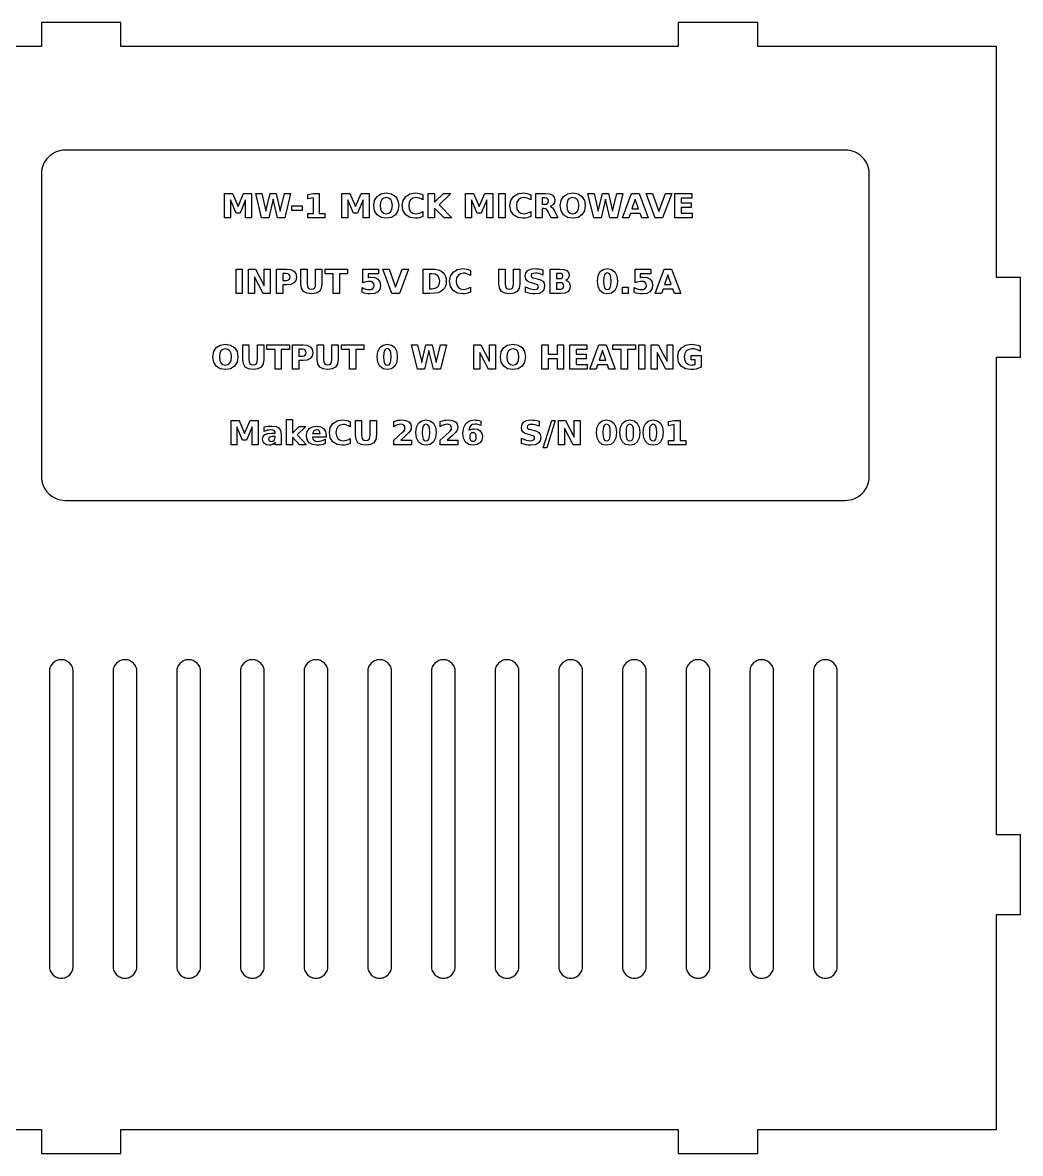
# Model space of a CAD drawing. Header units: millimetres. Extents: x 0 to 236, y 0 to 142.
# Drawn here: x 110.6 to 236, y 0 to 142 of the extents above; entities that cross this region are included whole.
import ezdxf

# ---------------------------------------------------------------- set-up
doc = ezdxf.new("R2010")
doc.units = ezdxf.units.MM
doc.layers.add('CUT', color=1, linetype='Continuous')
doc.layers.add('ENGRAVE', color=5, linetype='Continuous')

msp = doc.modelspace()

# ---------------------------------------------------------------- linework, layer by layer
at = {"layer": 'CUT'}
msp.add_lwpolyline([(43, 3), (113, 3), (113, 0), (123, 0), (123, 3), (193, 3), (193, 0), (203, 0), (203, 3), (233, 3), (233, 30), (236, 30), (236, 30), (236, 40), (233, 40), (233, 100), (236, 100), (236, 110), (233, 110), (233, 139), (203, 139), (203, 142), (193, 142), (193, 139), (123, 139), (123, 142), (113, 142), (113, 139), (43, 139)], dxfattribs=at)
at = {"layer": 'ENGRAVE'}
for points in [[(116, 82), (214, 82), (214.2941, 82.0144), (214.5853, 82.0576), (214.8709, 82.1292), (215.1481, 82.2284), (215.4142, 82.3542), (215.6667, 82.5056), (215.9032, 82.681), (216.1213, 82.8787), (216.319, 83.0968), (216.4944, 83.3333), (216.6458, 83.5858), (216.7716, 83.8519), (216.8708, 84.1291), (216.9424, 84.4147), (216.9856, 84.7059), (217, 85), (217, 123), (216.9856, 123.2941), (216.9424, 123.5853), (216.8708, 123.8709), (216.7716, 124.1481), (216.6458, 124.4142), (216.4944, 124.6667), (216.319, 124.9032), (216.1213, 125.1213), (215.9032, 125.319), (215.6667, 125.4944), (215.4142, 125.6458), (215.1481, 125.7716), (214.8709, 125.8708), (214.5853, 125.9424), (214.2941, 125.9856), (214, 126), (116, 126), (115.7059, 125.9856), (115.4147, 125.9424), (115.1291, 125.8708), (114.8519, 125.7716), (114.5858, 125.6458), (114.3333, 125.4944), (114.0968, 125.319), (113.8787, 125.1213), (113.681, 124.9032), (113.5056, 124.6667), (113.3542, 124.4142), (113.2284, 124.1481), (113.1292, 123.8709), (113.0576, 123.5853), (113.0144, 123.2941), (113, 123), (113, 85), (113.0144, 84.7059), (113.0576, 84.4147), (113.1292, 84.1291), (113.2284, 83.8519), (113.3542, 83.5858), (113.5056, 83.3333), (113.681, 83.0968), (113.8787, 82.8787), (114.0968, 82.681), (114.3333, 82.5056), (114.5858, 82.3542), (114.8519, 82.2284), (115.1291, 82.1292), (115.4147, 82.0576), (115.7059, 82.0144), (116, 82)], [(136.0033, 120.5501), (137.008, 120.5501), (137.7049, 118.9114), (138.4065, 120.5501), (139.4092, 120.5501), (139.4092, 117.488), (138.663, 117.488), (138.663, 119.7278), (137.9576, 118.0767), (137.4569, 118.0767), (136.7514, 119.7278), (136.7514, 117.488), (136.0033, 117.488), (136.0033, 120.5501)], [(139.9224, 120.5501), (140.679, 120.5501), (141.208, 118.3247), (141.733, 120.5501), (142.4936, 120.5501), (143.0186, 118.3247), (143.5482, 120.5501), (144.2983, 120.5501), (143.5764, 117.488), (142.6662, 117.488), (142.1103, 119.8157), (141.561, 117.488), (140.6502, 117.488), (139.9224, 120.5501)], [(146.4764, 118.0333), (147.174, 118.0333), (147.174, 120.0126), (146.458, 119.8649), (146.458, 120.4024), (147.1694, 120.5501), (147.9201, 120.5501), (147.9201, 118.0333), (148.6177, 118.0333), (148.6177, 117.488), (146.4764, 117.488), (146.4764, 118.0333)], [(150.7545, 120.5501), (151.7592, 120.5501), (152.4561, 118.9114), (153.1576, 120.5501), (154.1604, 120.5501), (154.1604, 117.488), (153.4142, 117.488), (153.4142, 119.7278), (152.7088, 118.0767), (152.208, 118.0767), (151.5026, 119.7278), (151.5026, 117.488), (150.7545, 117.488), (150.7545, 120.5501)], [(156.3326, 120.6052), (156.9908, 120.4995), (157.4889, 120.1826), (157.8029, 119.6799), (157.9076, 119.0157), (157.8029, 118.3534), (157.4889, 117.8509), (156.9908, 117.5339), (156.3326, 117.4283), (155.6755, 117.5339), (155.1769, 117.8509), (154.8624, 118.3534), (154.7576, 119.0157), (154.8624, 119.6799), (155.1769, 120.1826), (155.6755, 120.4995), (156.3326, 120.6052)], [(156.3326, 120.0329), (156.0122, 119.9663), (155.7728, 119.7665), (155.6237, 119.4456), (155.574, 119.0157), (155.6237, 118.5877), (155.7728, 118.267), (156.0122, 118.0671), (156.3326, 118.0005), (156.6545, 118.0671), (156.8943, 118.267), (157.0435, 118.5877), (157.0932, 119.0157), (157.0435, 119.4456), (156.8943, 119.7665), (156.6545, 119.9663), (156.3326, 120.0329)], [(160.9329, 117.656), (160.7106, 117.5571), (160.4794, 117.486), (160.2386, 117.4427), (159.9872, 117.4283), (159.3016, 117.5353), (158.7751, 117.8562), (158.44, 118.36), (158.3282, 119.0157), (158.44, 119.6733), (158.7751, 120.1773), (159.3016, 120.4982), (159.9872, 120.6052), (160.2386, 120.5907), (160.4794, 120.5474), (160.7106, 120.4764), (160.9329, 120.3775), (160.9329, 119.7442), (160.7147, 119.8738), (160.4998, 119.9634), (160.2809, 120.0155), (160.0509, 120.0329), (159.6734, 119.9652), (159.3861, 119.7619), (159.205, 119.4402), (159.1446, 119.0157), (159.205, 118.5926), (159.3861, 118.2709), (159.6734, 118.0681), (160.0509, 118.0005), (160.2809, 118.0179), (160.4998, 118.0701), (160.7147, 118.1602), (160.9329, 118.2899), (160.9329, 117.656)], [(161.5872, 120.5501), (162.3766, 120.5501), (162.3766, 119.4325), (163.5146, 120.5501), (164.4314, 120.5501), (162.9568, 119.0998), (164.583, 117.488), (163.5946, 117.488), (162.3766, 118.6942), (162.3766, 117.488), (161.5872, 117.488), (161.5872, 120.5501)], [(166.3036, 120.5501), (167.3084, 120.5501), (168.0053, 118.9114), (168.7068, 120.5501), (169.7096, 120.5501), (169.7096, 117.488), (168.9634, 117.488), (168.9634, 119.7278), (168.258, 118.0767), (167.7572, 118.0767), (167.0518, 119.7278), (167.0518, 117.488), (166.3036, 117.488), (166.3036, 120.5501)], [(170.4833, 120.5501), (171.2728, 120.5501), (171.2728, 117.488), (170.4833, 117.488), (170.4833, 120.5501)], [(174.474, 117.656), (174.2516, 117.5571), (174.0205, 117.486), (173.7796, 117.4427), (173.5283, 117.4283), (172.8427, 117.5353), (172.3162, 117.8562), (171.981, 118.36), (171.8693, 119.0157), (171.981, 119.6733), (172.3162, 120.1773), (172.8427, 120.4982), (173.5283, 120.6052), (173.7796, 120.5907), (174.0205, 120.5474), (174.2516, 120.4764), (174.474, 120.3775), (174.474, 119.7442), (174.2558, 119.8738), (174.0408, 119.9634), (173.822, 120.0155), (173.592, 120.0329), (173.2144, 119.9652), (172.9272, 119.7619), (172.746, 119.4402), (172.6857, 119.0157), (172.746, 118.5926), (172.9272, 118.2709), (173.2144, 118.0681), (173.592, 118.0005), (173.822, 118.0179), (174.0408, 118.0701), (174.2558, 118.1602), (174.474, 118.2899), (174.474, 117.656)], [(175.9177, 118.6469), (175.9177, 117.488), (175.1282, 117.488), (175.1282, 120.5501), (176.3338, 120.5501), (176.8579, 120.4992), (177.2204, 120.3466), (177.432, 120.0848), (177.5025, 119.7048), (177.4658, 119.4287), (177.3555, 119.2067), (177.172, 119.0374), (176.9139, 118.9193), (177.0675, 118.8591), (177.204, 118.7519), (177.3332, 118.5884), (177.4638, 118.3575), (177.8924, 117.488), (177.0517, 117.488), (176.6783, 118.2486), (176.5646, 118.4419), (176.4493, 118.5623), (176.3144, 118.6258), (176.1408, 118.6469), (175.9177, 118.6469)], [(176.2498, 119.1923), (176.4627, 119.2152), (176.6055, 119.2842), (176.6862, 119.4064), (176.7131, 119.588), (176.6862, 119.7675), (176.6055, 119.8872), (176.4627, 119.9552), (176.2498, 119.9778), (175.9177, 119.9778), (175.9177, 119.1923), (176.2498, 119.1923)], [(179.7607, 120.6052), (180.4189, 120.4995), (180.917, 120.1826), (181.231, 119.6799), (181.3357, 119.0157), (181.231, 118.3534), (180.917, 117.8509), (180.4189, 117.5339), (179.7607, 117.4283), (179.1036, 117.5339), (178.605, 117.8509), (178.2905, 118.3534), (178.1857, 119.0157), (178.2905, 119.6799), (178.605, 120.1826), (179.1036, 120.4995), (179.7607, 120.6052)], [(179.7607, 120.0329), (179.4403, 119.9663), (179.2009, 119.7665), (179.0518, 119.4456), (179.0021, 119.0157), (179.0518, 118.5877), (179.2009, 118.267), (179.4403, 118.0671), (179.7607, 118.0005), (180.0826, 118.0671), (180.3225, 118.267), (180.4716, 118.5877), (180.5213, 119.0157), (180.4716, 119.4456), (180.3225, 119.7665), (180.0826, 119.9663), (179.7607, 120.0329)], [(181.6724, 120.5501), (182.429, 120.5501), (182.958, 118.3247), (183.483, 120.5501), (184.2435, 120.5501), (184.7685, 118.3247), (185.2981, 120.5501), (186.0482, 120.5501), (185.3264, 117.488), (184.4161, 117.488), (183.8603, 119.8157), (183.311, 117.488), (182.4001, 117.488), (181.6724, 120.5501)], [(188.2349, 118.0458), (187.0005, 118.0458), (186.8055, 117.488), (186.0115, 117.488), (187.1455, 120.5501), (188.0872, 120.5501), (189.2212, 117.488), (188.4278, 117.488), (188.2349, 118.0458)], [(187.1973, 118.6141), (188.036, 118.6141), (187.6173, 119.8321), (187.1973, 118.6141)], [(188.9771, 120.5501), (189.7711, 120.5501), (190.5829, 118.2899), (191.3934, 120.5501), (192.1868, 120.5501), (191.0528, 117.488), (190.1111, 117.488), (188.9771, 120.5501)], [(192.593, 120.5501), (194.7232, 120.5501), (194.7232, 119.9529), (193.3825, 119.9529), (193.3825, 119.3833), (194.6438, 119.3833), (194.6438, 118.7861), (193.3825, 118.7861), (193.3825, 118.0845), (194.7685, 118.0845), (194.7685, 117.488), (192.593, 117.488), (192.593, 120.5501)], [(144.4689, 118.9954), (145.7565, 118.9954), (145.7565, 118.3989), (144.4689, 118.3989), (144.4689, 118.9954)], [(137.4526, 111.0501), (138.2421, 111.0501), (138.2421, 107.988), (137.4526, 107.988), (137.4526, 111.0501)], [(139.0151, 111.0501), (139.8965, 111.0501), (141.0101, 108.9501), (141.0101, 111.0501), (141.7589, 111.0501), (141.7589, 107.988), (140.8769, 107.988), (139.7632, 110.088), (139.7632, 107.988), (139.0151, 107.988), (139.0151, 111.0501)], [(142.53, 111.0501), (143.8399, 111.0501), (144.3565, 110.9851), (144.737, 110.7902), (144.9717, 110.4758), (145.05, 110.0512), (144.9717, 109.6247), (144.737, 109.3097), (144.3565, 109.1153), (143.8399, 109.0505), (143.3195, 109.0505), (143.3195, 107.988), (142.53, 107.988), (142.53, 111.0501)], [(145.6085, 111.0501), (146.3979, 111.0501), (146.3979, 109.2145), (146.4289, 108.8892), (146.522, 108.6718), (146.6852, 108.5498), (146.9269, 108.5091), (147.17, 108.5498), (147.3338, 108.6718), (147.4268, 108.8892), (147.4578, 109.2145), (147.4578, 111.0501), (148.2473, 111.0501), (148.2473, 109.2145), (148.1657, 108.6472), (147.9211, 108.2459), (147.5098, 108.0077), (146.9269, 107.9283), (146.3453, 108.0077), (145.934, 108.2459), (145.6898, 108.6472), (145.6085, 109.2145), (145.6085, 111.0501)], [(148.6535, 111.0501), (151.4753, 111.0501), (151.4753, 110.4529), (150.4601, 110.4529), (150.4601, 107.988), (149.6707, 107.988), (149.6707, 110.4529), (148.6535, 110.4529), (148.6535, 111.0501)], [(153.4054, 111.0501), (155.3682, 111.0501), (155.3682, 110.4693), (154.0354, 110.4693), (154.0354, 109.9955), (154.1256, 110.0175), (154.2165, 110.0335), (154.3095, 110.0439), (154.4062, 110.0473), (154.9039, 109.9773), (155.2777, 109.7671), (155.5114, 109.4319), (155.5894, 108.9868), (155.5046, 108.5443), (155.2501, 108.2092), (154.8449, 107.9985), (154.3077, 107.9283), (154.0485, 107.9409), (153.7919, 107.9788), (153.5374, 108.0423), (153.2846, 108.1317), (153.2846, 108.7532), (153.5283, 108.6274), (153.7591, 108.5373), (153.9773, 108.4836), (154.183, 108.4657), (154.4393, 108.5009), (154.6345, 108.6062), (154.7586, 108.7716), (154.7999, 108.9868), (154.7586, 109.2032), (154.6345, 109.3681), (154.4393, 109.4729), (154.183, 109.5079), (154.0068, 109.4967), (153.8195, 109.4633), (153.6198, 109.4073), (153.4054, 109.3274), (153.4054, 111.0501)], [(155.9031, 111.0501), (156.6971, 111.0501), (157.5089, 108.7899), (158.3194, 111.0501), (159.1128, 111.0501), (157.9788, 107.988), (157.0371, 107.988), (155.9031, 111.0501)], [(160.9811, 111.0501), (161.8132, 111.0501), (162.4218, 111.0251), (162.8521, 110.9503), (163.1691, 110.8164), (163.4375, 110.613), (163.625, 110.3897), (163.7571, 110.1346), (163.8358, 109.8463), (163.8621, 109.5223), (163.8358, 109.194), (163.7571, 108.9035), (163.625, 108.648), (163.4375, 108.4251), (163.1668, 108.2215), (162.8468, 108.0871), (162.4162, 108.0128), (161.8132, 107.988), (160.9811, 107.988), (160.9811, 111.0501)], [(166.8959, 108.156), (166.6736, 108.0571), (166.4424, 107.986), (166.2016, 107.9427), (165.9502, 107.9283), (165.2646, 108.0353), (164.7382, 108.3562), (164.403, 108.86), (164.2912, 109.5157), (164.403, 110.1733), (164.7382, 110.6773), (165.2646, 110.9982), (165.9502, 111.1052), (166.2016, 111.0907), (166.4424, 111.0474), (166.6736, 110.9764), (166.8959, 110.8775), (166.8959, 110.2442), (166.6777, 110.3738), (166.4628, 110.4634), (166.2439, 110.5155), (166.0139, 110.5329), (165.6364, 110.4652), (165.3491, 110.2619), (165.168, 109.9402), (165.1076, 109.5157), (165.168, 109.0926), (165.3491, 108.7709), (165.6364, 108.5681), (166.0139, 108.5005), (166.2439, 108.5179), (166.4628, 108.5701), (166.6777, 108.6602), (166.8959, 108.7899), (166.8959, 108.156)], [(170.4744, 111.0501), (171.2639, 111.0501), (171.2639, 109.2145), (171.2949, 108.8892), (171.3879, 108.6718), (171.5512, 108.5498), (171.7928, 108.5091), (172.036, 108.5498), (172.1997, 108.6718), (172.2927, 108.8892), (172.3238, 109.2145), (172.3238, 111.0501), (173.1132, 111.0501), (173.1132, 109.2145), (173.0317, 108.6472), (172.7871, 108.2459), (172.3758, 108.0077), (171.7928, 107.9283), (171.2112, 108.0077), (170.7999, 108.2459), (170.5558, 108.6472), (170.4744, 109.2145), (170.4744, 111.0501)], [(176.0152, 110.9536), (176.0152, 110.3052), (175.7661, 110.4041), (175.523, 110.4752), (175.29, 110.5185), (175.0702, 110.5329), (174.8241, 110.5134), (174.6515, 110.4548), (174.5501, 110.3558), (174.5163, 110.2133), (174.5391, 110.1036), (174.6075, 110.0211), (174.736, 109.9576), (174.9389, 109.9036), (175.2749, 109.836), (175.7116, 109.7064), (176.0007, 109.5236), (176.1626, 109.2706), (176.2166, 108.9291), (176.1415, 108.4877), (175.9161, 108.1757), (175.5363, 107.9901), (174.998, 107.9283), (174.7066, 107.9422), (174.4139, 107.9841), (174.1206, 108.0526), (173.8272, 108.1481), (173.8272, 108.8142), (174.1156, 108.6777), (174.3942, 108.5793), (174.6631, 108.5202), (174.9225, 108.5005), (175.1507, 108.522), (175.3182, 108.5865), (175.4211, 108.6915), (175.4554, 108.8333), (175.4321, 108.9601), (175.3622, 109.0544), (175.2226, 109.1284), (174.9901, 109.1942), (174.6843, 109.2618), (174.2866, 109.3894), (174.0123, 109.5755), (173.8533, 109.8281), (173.8003, 110.1556), (173.8741, 110.5602), (174.0956, 110.8591), (174.4556, 111.0437), (174.9448, 111.1052), (175.2009, 111.0957), (175.4639, 111.0671), (175.7349, 111.0197), (176.0152, 110.9536)], [(178.8967, 109.6267), (179.122, 109.5213), (179.2898, 109.3537), (179.3947, 109.1323), (179.4296, 108.8661), (179.3548, 108.4794), (179.1304, 108.2052), (178.753, 108.0423), (178.2195, 107.988), (176.9096, 107.988), (176.9096, 111.0501), (178.0948, 111.0501), (178.6447, 111.0018), (179.0188, 110.8571), (179.2334, 110.6063), (179.3049, 110.2396), (179.2787, 110.033), (179.1999, 109.8596), (179.072, 109.723), (178.8967, 109.6267)], [(185.3707, 109.5157), (185.2886, 108.8419), (185.0425, 108.3417), (184.6457, 108.0316), (184.1113, 107.9283), (183.5755, 108.0316), (183.1781, 108.3417), (182.932, 108.8419), (182.85, 109.5157), (182.932, 110.1914), (183.1781, 110.6917), (183.5755, 111.0018), (184.1113, 111.1052), (184.6457, 111.0018), (185.0425, 110.6917), (185.2886, 110.1914), (185.3707, 109.5157)], [(187.6118, 111.0501), (189.5746, 111.0501), (189.5746, 110.4693), (188.2417, 110.4693), (188.2417, 109.9955), (188.332, 110.0175), (188.4229, 110.0335), (188.5159, 110.0439), (188.6125, 110.0473), (189.1103, 109.9773), (189.484, 109.7671), (189.7178, 109.4319), (189.7957, 108.9868), (189.7109, 108.5443), (189.4565, 108.2092), (189.0512, 107.9985), (188.5141, 107.9283), (188.2549, 107.9409), (187.9983, 107.9788), (187.7438, 108.0423), (187.491, 108.1317), (187.491, 108.7532), (187.7346, 108.6274), (187.9655, 108.5373), (188.1837, 108.4836), (188.3894, 108.4657), (188.6457, 108.5009), (188.8409, 108.6062), (188.9649, 108.7716), (189.0063, 108.9868), (188.9649, 109.2032), (188.8409, 109.3681), (188.6457, 109.4729), (188.3894, 109.5079), (188.2132, 109.4967), (188.0258, 109.4633), (187.8262, 109.4073), (187.6118, 109.3274), (187.6118, 111.0501)], [(192.3328, 108.5458), (191.0984, 108.5458), (190.9035, 107.988), (190.1094, 107.988), (191.2434, 111.0501), (192.1852, 111.0501), (193.3192, 107.988), (192.5258, 107.988), (192.3328, 108.5458)], [(143.3195, 110.4778), (143.3195, 109.6227), (143.7559, 109.6227), (143.9595, 109.6506), (144.1109, 109.7343), (144.2049, 109.8693), (144.2362, 110.0512), (144.2049, 110.2325), (144.1109, 110.3669), (143.9595, 110.4501), (143.7559, 110.4778), (143.3195, 110.4778)], [(161.7706, 110.4529), (161.7706, 108.5845), (162.0534, 108.5845), (162.48, 108.6446), (162.7924, 108.8247), (162.9843, 109.1192), (163.0483, 109.5223), (162.9847, 109.9228), (162.7937, 110.2147), (162.4816, 110.3933), (162.0534, 110.4529), (161.7706, 110.4529)], [(178.1355, 109.8642), (178.2997, 109.8847), (178.4183, 109.9463), (178.4907, 110.0478), (178.5148, 110.1884), (178.4907, 110.3277), (178.4183, 110.4292), (178.2997, 110.4918), (178.1355, 110.5126), (177.6991, 110.5126), (177.6991, 109.8642), (178.1355, 109.8642)], [(184.5812, 109.5223), (184.5543, 110.0115), (184.4736, 110.3308), (184.3292, 110.507), (184.1113, 110.5657), (183.8936, 110.507), (183.7484, 110.3308), (183.6667, 110.0115), (183.6395, 109.5223), (183.6667, 109.0272), (183.7484, 108.7033), (183.8936, 108.5251), (184.1113, 108.4657), (184.3279, 108.5251), (184.4723, 108.7033), (184.554, 109.0272), (184.5812, 109.5223)], [(191.2953, 109.1141), (192.134, 109.1141), (191.7153, 110.3321), (191.2953, 109.1141)], [(178.1624, 108.5255), (178.3706, 108.5506), (178.5201, 108.6259), (178.6101, 108.7519), (178.6402, 108.9291), (178.6105, 109.1035), (178.5214, 109.2277), (178.3722, 109.3025), (178.1624, 109.3274), (177.6991, 109.3274), (177.6991, 108.5255), (178.1624, 108.5255)], [(186, 108.7814), (186.7383, 108.7814), (186.7383, 107.988), (186, 107.988), (186, 108.7814)], [(136.1191, 101.6052), (136.7773, 101.4995), (137.2754, 101.1826), (137.5894, 100.6799), (137.6941, 100.0157), (137.5894, 99.3534), (137.2754, 98.8509), (136.7773, 98.5339), (136.1191, 98.4283), (135.462, 98.5339), (134.9634, 98.8509), (134.6489, 99.3534), (134.5441, 100.0157), (134.6489, 100.6799), (134.9634, 101.1826), (135.462, 101.4995), (136.1191, 101.6052)], [(136.1191, 101.0329), (135.7987, 100.9663), (135.5593, 100.7665), (135.4102, 100.4456), (135.3605, 100.0157), (135.4102, 99.5877), (135.5593, 99.267), (135.7987, 99.0671), (136.1191, 99.0005), (136.441, 99.0671), (136.6808, 99.267), (136.83, 99.5877), (136.8797, 100.0157), (136.83, 100.4456), (136.6808, 100.7665), (136.441, 100.9663), (136.1191, 101.0329)], [(138.2913, 101.5501), (139.0807, 101.5501), (139.0807, 99.7145), (139.1118, 99.3892), (139.2048, 99.1718), (139.368, 99.0498), (139.6097, 99.0091), (139.8528, 99.0498), (140.0166, 99.1718), (140.1096, 99.3892), (140.1406, 99.7145), (140.1406, 101.5501), (140.9301, 101.5501), (140.9301, 99.7145), (140.8485, 99.1472), (140.6039, 98.7459), (140.1926, 98.5077), (139.6097, 98.4283), (139.0281, 98.5077), (138.6168, 98.7459), (138.3727, 99.1472), (138.2913, 99.7145), (138.2913, 101.5501)], [(141.3363, 101.5501), (144.1582, 101.5501), (144.1582, 100.9529), (143.1429, 100.9529), (143.1429, 98.488), (142.3535, 98.488), (142.3535, 100.9529), (141.3363, 100.9529), (141.3363, 101.5501)], [(144.567, 101.5501), (145.8769, 101.5501), (146.3935, 101.4851), (146.774, 101.2902), (147.0087, 100.9758), (147.087, 100.5512), (147.0087, 100.1247), (146.774, 99.8097), (146.3935, 99.6153), (145.8769, 99.5505), (145.3565, 99.5505), (145.3565, 98.488), (144.567, 98.488), (144.567, 101.5501)], [(145.3565, 100.9778), (145.3565, 100.1227), (145.7929, 100.1227), (145.9965, 100.1506), (146.1479, 100.2343), (146.2419, 100.3693), (146.2733, 100.5512), (146.2419, 100.7325), (146.1479, 100.8669), (145.9965, 100.9501), (145.7929, 100.9778), (145.3565, 100.9778)], [(147.6455, 101.5501), (148.4349, 101.5501), (148.4349, 99.7145), (148.4659, 99.3892), (148.559, 99.1718), (148.7222, 99.0498), (148.9639, 99.0091), (149.207, 99.0498), (149.3707, 99.1718), (149.4638, 99.3892), (149.4948, 99.7145), (149.4948, 101.5501), (150.2842, 101.5501), (150.2842, 99.7145), (150.2027, 99.1472), (149.9581, 98.7459), (149.5468, 98.5077), (148.9639, 98.4283), (148.3823, 98.5077), (147.971, 98.7459), (147.7268, 99.1472), (147.6455, 99.7145), (147.6455, 101.5501)], [(150.6905, 101.5501), (153.5123, 101.5501), (153.5123, 100.9529), (152.4971, 100.9529), (152.4971, 98.488), (151.7077, 98.488), (151.7077, 100.9529), (150.6905, 100.9529), (150.6905, 101.5501)], [(157.7189, 100.0157), (157.6369, 99.3419), (157.3908, 98.8417), (156.9939, 98.5316), (156.4596, 98.4283), (155.9237, 98.5316), (155.5264, 98.8417), (155.2803, 99.3419), (155.1983, 100.0157), (155.2803, 100.6914), (155.5264, 101.1917), (155.9237, 101.5018), (156.4596, 101.6052), (156.9939, 101.5018), (157.3908, 101.1917), (157.6369, 100.6914), (157.7189, 100.0157)], [(156.9294, 100.0223), (156.9025, 100.5115), (156.8218, 100.8308), (156.6774, 101.007), (156.4596, 101.0657), (156.2419, 101.007), (156.0967, 100.8308), (156.015, 100.5115), (155.9877, 100.0223), (156.015, 99.5272), (156.0967, 99.2033), (156.2419, 99.0251), (156.4596, 98.9657), (156.6761, 99.0251), (156.8205, 99.2033), (156.9022, 99.5272), (156.9294, 100.0223)], [(159.5072, 101.5501), (160.2638, 101.5501), (160.7928, 99.3247), (161.3178, 101.5501), (162.0784, 101.5501), (162.6034, 99.3247), (163.133, 101.5501), (163.8831, 101.5501), (163.1612, 98.488), (162.251, 98.488), (161.6951, 100.8157), (161.1458, 98.488), (160.235, 98.488), (159.5072, 101.5501)], [(167.3244, 101.5501), (168.2058, 101.5501), (169.3194, 99.4501), (169.3194, 101.5501), (170.0682, 101.5501), (170.0682, 98.488), (169.1862, 98.488), (168.0726, 100.588), (168.0726, 98.488), (167.3244, 98.488), (167.3244, 101.5501)], [(172.2378, 101.6052), (172.896, 101.4995), (173.3941, 101.1826), (173.7081, 100.6799), (173.8128, 100.0157), (173.7081, 99.3534), (173.3941, 98.8509), (172.896, 98.5339), (172.2378, 98.4283), (171.5807, 98.5339), (171.0821, 98.8509), (170.7676, 99.3534), (170.6628, 100.0157), (170.7676, 100.6799), (171.0821, 101.1826), (171.5807, 101.4995), (172.2378, 101.6052)], [(172.2378, 101.0329), (171.9174, 100.9663), (171.678, 100.7665), (171.5289, 100.4456), (171.4792, 100.0157), (171.5289, 99.5877), (171.678, 99.267), (171.9174, 99.0671), (172.2378, 99.0005), (172.5597, 99.0671), (172.7995, 99.267), (172.9487, 99.5877), (172.9984, 100.0157), (172.9487, 100.4456), (172.7995, 100.7665), (172.5597, 100.9663), (172.2378, 101.0329)], [(175.8721, 101.5501), (176.6616, 101.5501), (176.6616, 100.3833), (177.8264, 100.3833), (177.8264, 101.5501), (178.6159, 101.5501), (178.6159, 98.488), (177.8264, 98.488), (177.8264, 99.7861), (176.6616, 99.7861), (176.6616, 98.488), (175.8721, 98.488), (175.8721, 101.5501)], [(179.387, 101.5501), (181.5172, 101.5501), (181.5172, 100.9529), (180.1764, 100.9529), (180.1764, 100.3833), (181.4377, 100.3833), (181.4377, 99.7861), (180.1764, 99.7861), (180.1764, 99.0845), (181.5624, 99.0845), (181.5624, 98.488), (179.387, 98.488), (179.387, 101.5501)], [(184.1139, 99.0458), (182.8795, 99.0458), (182.6846, 98.488), (181.8906, 98.488), (183.0246, 101.5501), (183.9663, 101.5501), (185.1003, 98.488), (184.3069, 98.488), (184.1139, 99.0458)], [(183.0764, 99.6141), (183.9151, 99.6141), (183.4964, 100.8321), (183.0764, 99.6141)], [(184.8148, 101.5501), (187.6367, 101.5501), (187.6367, 100.9529), (186.6215, 100.9529), (186.6215, 98.488), (185.832, 98.488), (185.832, 100.9529), (184.8148, 100.9529), (184.8148, 101.5501)], [(188.0455, 101.5501), (188.835, 101.5501), (188.835, 98.488), (188.0455, 98.488), (188.0455, 101.5501)], [(189.6081, 101.5501), (190.4894, 101.5501), (191.6031, 99.4501), (191.6031, 101.5501), (192.3518, 101.5501), (192.3518, 98.488), (191.4698, 98.488), (190.3562, 100.588), (190.3562, 98.488), (189.6081, 98.488), (189.6081, 101.5501)], [(195.8746, 98.7157), (195.5737, 98.5899), (195.2617, 98.4998), (194.9388, 98.4462), (194.6054, 98.4283), (193.9198, 98.5353), (193.3933, 98.8562), (193.0581, 99.36), (192.9464, 100.0157), (193.0601, 100.6771), (193.4012, 101.1806), (193.9408, 101.499), (194.6487, 101.6052), (194.9475, 101.5907), (195.2334, 101.5474), (195.5056, 101.4764), (195.7617, 101.3775), (195.7617, 100.7442), (195.5064, 100.8708), (195.2525, 100.9608), (194.9988, 101.0149), (194.7445, 101.0329), (194.3273, 100.967), (194.0181, 100.7691), (193.8266, 100.4492), (193.7628, 100.0157), (193.8243, 99.5853), (194.0089, 99.265), (194.3066, 99.0666), (194.7078, 99.0005), (194.8267, 99.0043), (194.9368, 99.0156), (195.0371, 99.0356), (195.1265, 99.0642), (195.1265, 99.6587), (194.6441, 99.6587), (194.6441, 100.1883), (195.8746, 100.1883), (195.8746, 98.7157)], [(136.8239, 92.0501), (137.8286, 92.0501), (138.5256, 90.4114), (139.2271, 92.0501), (140.2298, 92.0501), (140.2298, 88.988), (139.4837, 88.988), (139.4837, 91.2278), (138.7782, 89.5767), (138.2775, 89.5767), (137.572, 91.2278), (137.572, 88.988), (136.8239, 88.988), (136.8239, 92.0501)], [(143.1219, 90.2985), (143.1219, 88.988), (142.3817, 88.988), (142.3817, 89.3286), (142.2247, 89.1476), (142.049, 89.0234), (141.8445, 88.9521), (141.6001, 88.9283), (141.2767, 88.9803), (141.0206, 89.1363), (140.8538, 89.3758), (140.7982, 89.6771), (140.8676, 90.0273), (141.0757, 90.2697), (141.4331, 90.4114), (141.9486, 90.4587), (142.3817, 90.4587), (142.3817, 90.5157), (142.3472, 90.6669), (142.2439, 90.771), (142.0682, 90.8321), (141.8153, 90.8524), (141.5878, 90.8406), (141.3763, 90.8052), (141.1806, 90.7461), (140.999, 90.6634), (140.999, 91.2232), (141.2355, 91.2739), (141.4728, 91.3105), (141.7108, 91.3326), (141.9486, 91.34), (142.4836, 91.2788), (142.8457, 91.0952), (143.0529, 90.7737), (143.1219, 90.2985)], [(143.8051, 92.1793), (144.5388, 92.1793), (144.5388, 90.4423), (145.384, 91.2849), (146.2372, 91.2849), (145.115, 90.2309), (146.3251, 88.988), (145.4352, 88.988), (144.5388, 89.9455), (144.5388, 88.988), (143.8051, 88.988), (143.8051, 92.1793)], [(148.7775, 90.1423), (148.7775, 89.9337), (147.0614, 89.9337), (147.1211, 89.7074), (147.2478, 89.5458), (147.4396, 89.4489), (147.6947, 89.4165), (147.9291, 89.4338), (148.1692, 89.4854), (148.4159, 89.5719), (148.6692, 89.6935), (148.6692, 89.1278), (148.4087, 89.0413), (148.1482, 88.9788), (147.8876, 88.9409), (147.6271, 88.9283), (147.0731, 89.0075), (146.6578, 89.2452), (146.3989, 89.626), (146.3126, 90.1345), (146.3974, 90.6362), (146.6519, 91.0178), (147.0552, 91.2594), (147.5864, 91.34), (148.0737, 91.2585), (148.4527, 91.0138), (148.6963, 90.6332), (148.7775, 90.1423)], [(151.7949, 89.156), (151.5726, 89.0571), (151.3415, 88.986), (151.1006, 88.9427), (150.8493, 88.9283), (150.1637, 89.0353), (149.6372, 89.3562), (149.302, 89.86), (149.1903, 90.5157), (149.302, 91.1733), (149.6372, 91.6773), (150.1637, 91.9982), (150.8493, 92.1052), (151.1006, 92.0907), (151.3415, 92.0474), (151.5726, 91.9764), (151.7949, 91.8775), (151.7949, 91.2442), (151.5767, 91.3738), (151.3618, 91.4634), (151.143, 91.5155), (150.9129, 91.5329), (150.5354, 91.4652), (150.2482, 91.2619), (150.067, 90.9402), (150.0067, 90.5157), (150.067, 90.0926), (150.2482, 89.7709), (150.5354, 89.5681), (150.9129, 89.5005), (151.143, 89.5179), (151.3618, 89.5701), (151.5767, 89.6602), (151.7949, 89.7899), (151.7949, 89.156)], [(152.4492, 92.0501), (153.2387, 92.0501), (153.2387, 90.2145), (153.2697, 89.8892), (153.3627, 89.6718), (153.526, 89.5498), (153.7676, 89.5091), (154.0108, 89.5498), (154.1745, 89.6718), (154.2675, 89.8892), (154.2985, 90.2145), (154.2985, 92.0501), (155.088, 92.0501), (155.088, 90.2145), (155.0065, 89.6472), (154.7618, 89.2459), (154.3505, 89.0077), (153.7676, 88.9283), (153.186, 89.0077), (152.7747, 89.2459), (152.5306, 89.6472), (152.4492, 90.2145), (152.4492, 92.0501)], [(158.1461, 89.5681), (159.4934, 89.5681), (159.4934, 88.988), (157.2681, 88.988), (157.2681, 89.5681), (158.3857, 90.5551), (158.5163, 90.6888), (158.6075, 90.8196), (158.6611, 90.9513), (158.679, 91.088), (158.6429, 91.2823), (158.5346, 91.4345), (158.3663, 91.5329), (158.1501, 91.5657), (157.9568, 91.5461), (157.7458, 91.487), (157.5189, 91.3889), (157.2766, 91.2521), (157.2766, 91.9247), (157.5416, 92.0022), (157.8036, 92.0586), (158.0615, 92.0935), (158.3141, 92.1052), (158.8027, 92.0446), (159.1686, 91.863), (159.3969, 91.5736), (159.4731, 91.1884), (159.4407, 90.9467), (159.3438, 90.7218), (159.1433, 90.469), (158.8004, 90.1423), (158.1461, 89.5681)], [(162.5797, 90.5157), (162.4977, 89.8419), (162.2516, 89.3417), (161.8548, 89.0316), (161.3204, 88.9283), (160.7846, 89.0316), (160.3872, 89.3417), (160.1411, 89.8419), (160.0591, 90.5157), (160.1411, 91.1914), (160.3872, 91.6917), (160.7846, 92.0018), (161.3204, 92.1052), (161.8548, 92.0018), (162.2516, 91.6917), (162.4977, 91.1914), (162.5797, 90.5157)], [(161.7903, 90.5223), (161.7634, 91.0115), (161.6827, 91.3308), (161.5383, 91.507), (161.3204, 91.5657), (161.1027, 91.507), (160.9575, 91.3308), (160.8758, 91.0115), (160.8486, 90.5223), (160.8758, 90.0272), (160.9575, 89.7033), (161.1027, 89.5251), (161.3204, 89.4657), (161.537, 89.5251), (161.6813, 89.7033), (161.763, 90.0272), (161.7903, 90.5223)], [(163.9907, 89.5681), (165.338, 89.5681), (165.338, 88.988), (163.1126, 88.988), (163.1126, 89.5681), (164.2302, 90.5551), (164.3608, 90.6888), (164.452, 90.8196), (164.5057, 90.9513), (164.5236, 91.088), (164.4875, 91.2823), (164.3792, 91.4345), (164.2109, 91.5329), (163.9946, 91.5657), (163.8014, 91.5461), (163.5904, 91.487), (163.3635, 91.3889), (163.1212, 91.2521), (163.1212, 91.9247), (163.3861, 92.0022), (163.6481, 92.0586), (163.906, 92.0935), (164.1587, 92.1052), (164.6473, 92.0446), (165.0131, 91.863), (165.2415, 91.5736), (165.3176, 91.1884), (165.2853, 90.9467), (165.1883, 90.7218), (164.9879, 90.469), (164.645, 90.1423), (163.9907, 89.5681)], [(168.1986, 91.97), (168.1986, 91.4037), (168.0092, 91.484), (167.8311, 91.5402), (167.6611, 91.5731), (167.4951, 91.5841), (167.1815, 91.5351), (166.9458, 91.3879), (166.7899, 91.1449), (166.7161, 90.8071), (166.8569, 90.8949), (167.0088, 90.9574), (167.1742, 90.9953), (167.354, 91.0079), (167.7779, 90.9392), (168.1113, 90.733), (168.3274, 90.416), (168.3994, 90.0137), (168.3188, 89.5704), (168.0772, 89.2249), (167.7006, 89.0024), (167.2142, 88.9283), (166.6849, 89.029), (166.2902, 89.3312), (166.0451, 89.819), (165.9634, 90.4751), (166.059, 91.1525), (166.346, 91.6675), (166.7994, 91.9928), (167.3947, 92.1012), (167.6029, 92.093), (167.8048, 92.0684), (168.0027, 92.0274), (168.1986, 91.97)], [(175.5276, 91.9536), (175.5276, 91.3052), (175.2785, 91.4041), (175.0354, 91.4752), (174.8024, 91.5185), (174.5826, 91.5329), (174.3365, 91.5134), (174.1639, 91.4548), (174.0625, 91.3558), (174.0287, 91.2133), (174.0515, 91.1036), (174.1199, 91.0211), (174.2484, 90.9576), (174.4513, 90.9036), (174.7873, 90.836), (175.224, 90.7064), (175.5131, 90.5236), (175.6751, 90.2706), (175.729, 89.9291), (175.6539, 89.4877), (175.4285, 89.1757), (175.0487, 88.9901), (174.5104, 88.9283), (174.219, 88.9422), (173.9263, 88.9841), (173.633, 89.0526), (173.3396, 89.1481), (173.3396, 89.8142), (173.628, 89.6777), (173.9066, 89.5793), (174.1755, 89.5202), (174.4349, 89.5005), (174.6631, 89.522), (174.8306, 89.5865), (174.9335, 89.6915), (174.9678, 89.8333), (174.9445, 89.9601), (174.8746, 90.0544), (174.735, 90.1284), (174.5025, 90.1942), (174.1967, 90.2618), (173.799, 90.3894), (173.5247, 90.5755), (173.3657, 90.8281), (173.3127, 91.1556), (173.3865, 91.5602), (173.608, 91.8591), (173.968, 92.0437), (174.4572, 92.1052), (174.7133, 92.0957), (174.9763, 92.0671), (175.2473, 92.0197), (175.5276, 91.9536)], [(177.115, 92.0501), (177.5705, 92.0501), (176.4896, 88.5982), (176.0362, 88.5982), (177.115, 92.0501)], [(177.9563, 92.0501), (178.8377, 92.0501), (179.9513, 89.9501), (179.9513, 92.0501), (180.7001, 92.0501), (180.7001, 88.988), (179.8181, 88.988), (178.7045, 91.088), (178.7045, 88.988), (177.9563, 88.988), (177.9563, 92.0501)], [(185.2689, 90.5157), (185.1869, 89.8419), (184.9408, 89.3417), (184.5439, 89.0316), (184.0096, 88.9283), (183.4738, 89.0316), (183.0764, 89.3417), (182.8303, 89.8419), (182.7483, 90.5157), (182.8303, 91.1914), (183.0764, 91.6917), (183.4738, 92.0018), (184.0096, 92.1052), (184.5439, 92.0018), (184.9408, 91.6917), (185.1869, 91.1914), (185.2689, 90.5157)], [(184.4795, 90.5223), (184.4526, 91.0115), (184.3718, 91.3308), (184.2275, 91.507), (184.0096, 91.5657), (183.7919, 91.507), (183.6467, 91.3308), (183.565, 91.0115), (183.5378, 90.5223), (183.565, 90.0272), (183.6467, 89.7033), (183.7919, 89.5251), (184.0096, 89.4657), (184.2262, 89.5251), (184.3705, 89.7033), (184.4522, 90.0272), (184.4795, 90.5223)], [(188.1912, 90.5157), (188.1092, 89.8419), (187.8631, 89.3417), (187.4662, 89.0316), (186.9319, 88.9283), (186.396, 89.0316), (185.9987, 89.3417), (185.7526, 89.8419), (185.6706, 90.5157), (185.7526, 91.1914), (185.9987, 91.6917), (186.396, 92.0018), (186.9319, 92.1052), (187.4662, 92.0018), (187.8631, 91.6917), (188.1092, 91.1914), (188.1912, 90.5157)], [(187.4017, 90.5223), (187.3748, 91.0115), (187.2941, 91.3308), (187.1497, 91.507), (186.9319, 91.5657), (186.7142, 91.507), (186.569, 91.3308), (186.4873, 91.0115), (186.46, 90.5223), (186.4873, 90.0272), (186.569, 89.7033), (186.7142, 89.5251), (186.9319, 89.4657), (187.1484, 89.5251), (187.2928, 89.7033), (187.3745, 90.0272), (187.4017, 90.5223)], [(191.1135, 90.5157), (191.0315, 89.8419), (190.7854, 89.3417), (190.3885, 89.0316), (189.8542, 88.9283), (189.3183, 89.0316), (188.921, 89.3417), (188.6749, 89.8419), (188.5928, 90.5157), (188.6749, 91.1914), (188.921, 91.6917), (189.3183, 92.0018), (189.8542, 92.1052), (190.3885, 92.0018), (190.7854, 91.6917), (191.0315, 91.1914), (191.1135, 90.5157)], [(190.324, 90.5223), (190.2971, 91.0115), (190.2164, 91.3308), (190.072, 91.507), (189.8542, 91.5657), (189.6364, 91.507), (189.4913, 91.3308), (189.4095, 91.0115), (189.3823, 90.5223), (189.4095, 90.0272), (189.4913, 89.7033), (189.6364, 89.5251), (189.8542, 89.4657), (190.0707, 89.5251), (190.2151, 89.7033), (190.2968, 90.0272), (190.324, 90.5223)], [(191.8065, 89.5333), (192.5041, 89.5333), (192.5041, 91.5126), (191.7881, 91.3649), (191.7881, 91.9024), (192.4995, 92.0501), (193.2502, 92.0501), (193.2502, 89.5333), (193.9478, 89.5333), (193.9478, 88.988), (191.8065, 88.988), (191.8065, 89.5333)], [(141.9998, 90.0216), (141.7984, 90.0021), (141.6539, 89.9435), (141.5673, 89.8474), (141.5384, 89.7138), (141.5617, 89.5896), (141.6316, 89.4953), (141.7435, 89.4362), (141.8915, 89.4165), (142.0819, 89.4536), (142.2399, 89.5648), (142.3462, 89.7325), (142.3817, 89.9376), (142.3817, 90.0216), (141.9998, 90.0216)], [(148.0228, 90.3865), (147.9923, 90.5755), (147.9008, 90.7238), (147.76, 90.8203), (147.5818, 90.8524), (147.3885, 90.8224), (147.2353, 90.7323), (147.1272, 90.5858), (147.0693, 90.3865), (148.0228, 90.3865)], [(167.2227, 90.4993), (167.0413, 90.4657), (166.9117, 90.3648), (166.8339, 90.1971), (166.808, 89.9619), (166.8339, 89.7269), (166.9117, 89.5589), (167.0413, 89.4585), (167.2227, 89.4251), (167.4052, 89.4585), (167.5351, 89.5589), (167.6129, 89.7269), (167.6388, 89.9619), (167.6129, 90.1971), (167.5351, 90.3648), (167.4052, 90.4657), (167.2227, 90.4993)], [(115.49, 22), (115.51, 22), (115.656, 22.0072), (115.8007, 22.0286), (115.9425, 22.0642), (116.0802, 22.1134), (116.2124, 22.1759), (116.3378, 22.2511), (116.4552, 22.3382), (116.5636, 22.4364), (116.6618, 22.5448), (116.7489, 22.6622), (116.8241, 22.7876), (116.8866, 22.9198), (116.9358, 23.0575), (116.9714, 23.1993), (116.9928, 23.344), (117, 23.49), (117, 60.51), (116.9928, 60.656), (116.9714, 60.8007), (116.9358, 60.9425), (116.8866, 61.0802), (116.8241, 61.2124), (116.7489, 61.3378), (116.6618, 61.4552), (116.5636, 61.5636), (116.4552, 61.6618), (116.3378, 61.7489), (116.2124, 61.8241), (116.0802, 61.8866), (115.9425, 61.9358), (115.8007, 61.9714), (115.656, 61.9928), (115.51, 62), (115.49, 62), (115.344, 61.9928), (115.1993, 61.9714), (115.0575, 61.9358), (114.9198, 61.8866), (114.7876, 61.8241), (114.6622, 61.7489), (114.5448, 61.6618), (114.4364, 61.5636), (114.3382, 61.4552), (114.2511, 61.3378), (114.1759, 61.2124), (114.1134, 61.0802), (114.0642, 60.9425), (114.0286, 60.8007), (114.0072, 60.656), (114, 60.51), (114, 23.49), (114.0072, 23.344), (114.0286, 23.1993), (114.0642, 23.0575), (114.1134, 22.9198), (114.1759, 22.7876), (114.2511, 22.6622), (114.3382, 22.5448), (114.4364, 22.4364), (114.5448, 22.3382), (114.6622, 22.2511), (114.7876, 22.1759), (114.9198, 22.1134), (115.0575, 22.0642), (115.1993, 22.0286), (115.344, 22.0072), (115.49, 22)], [(123.49, 22), (123.51, 22), (123.656, 22.0072), (123.8007, 22.0286), (123.9425, 22.0642), (124.0802, 22.1134), (124.2124, 22.1759), (124.3378, 22.2511), (124.4552, 22.3382), (124.5636, 22.4364), (124.6618, 22.5448), (124.7489, 22.6622), (124.8241, 22.7876), (124.8866, 22.9198), (124.9358, 23.0575), (124.9714, 23.1993), (124.9928, 23.344), (125, 23.49), (125, 60.51), (124.9928, 60.656), (124.9714, 60.8007), (124.9358, 60.9425), (124.8866, 61.0802), (124.8241, 61.2124), (124.7489, 61.3378), (124.6618, 61.4552), (124.5636, 61.5636), (124.4552, 61.6618), (124.3378, 61.7489), (124.2124, 61.8241), (124.0802, 61.8866), (123.9425, 61.9358), (123.8007, 61.9714), (123.656, 61.9928), (123.51, 62), (123.49, 62), (123.344, 61.9928), (123.1993, 61.9714), (123.0575, 61.9358), (122.9198, 61.8866), (122.7876, 61.8241), (122.6622, 61.7489), (122.5448, 61.6618), (122.4364, 61.5636), (122.3382, 61.4552), (122.2511, 61.3378), (122.1759, 61.2124), (122.1134, 61.0802), (122.0642, 60.9425), (122.0286, 60.8007), (122.0072, 60.656), (122, 60.51), (122, 23.49), (122.0072, 23.344), (122.0286, 23.1993), (122.0642, 23.0575), (122.1134, 22.9198), (122.1759, 22.7876), (122.2511, 22.6622), (122.3382, 22.5448), (122.4364, 22.4364), (122.5448, 22.3382), (122.6622, 22.2511), (122.7876, 22.1759), (122.9198, 22.1134), (123.0575, 22.0642), (123.1993, 22.0286), (123.344, 22.0072), (123.49, 22)], [(131.49, 22), (131.51, 22), (131.656, 22.0072), (131.8007, 22.0286), (131.9425, 22.0642), (132.0802, 22.1134), (132.2124, 22.1759), (132.3378, 22.2511), (132.4552, 22.3382), (132.5636, 22.4364), (132.6618, 22.5448), (132.7489, 22.6622), (132.8241, 22.7876), (132.8866, 22.9198), (132.9358, 23.0575), (132.9714, 23.1993), (132.9928, 23.344), (133, 23.49), (133, 60.51), (132.9928, 60.656), (132.9714, 60.8007), (132.9358, 60.9425), (132.8866, 61.0802), (132.8241, 61.2124), (132.7489, 61.3378), (132.6618, 61.4552), (132.5636, 61.5636), (132.4552, 61.6618), (132.3378, 61.7489), (132.2124, 61.8241), (132.0802, 61.8866), (131.9425, 61.9358), (131.8007, 61.9714), (131.656, 61.9928), (131.51, 62), (131.49, 62), (131.344, 61.9928), (131.1993, 61.9714), (131.0575, 61.9358), (130.9198, 61.8866), (130.7876, 61.8241), (130.6622, 61.7489), (130.5448, 61.6618), (130.4364, 61.5636), (130.3382, 61.4552), (130.2511, 61.3378), (130.1759, 61.2124), (130.1134, 61.0802), (130.0642, 60.9425), (130.0286, 60.8007), (130.0072, 60.656), (130, 60.51), (130, 23.49), (130.0072, 23.344), (130.0286, 23.1993), (130.0642, 23.0575), (130.1134, 22.9198), (130.1759, 22.7876), (130.2511, 22.6622), (130.3382, 22.5448), (130.4364, 22.4364), (130.5448, 22.3382), (130.6622, 22.2511), (130.7876, 22.1759), (130.9198, 22.1134), (131.0575, 22.0642), (131.1993, 22.0286), (131.344, 22.0072), (131.49, 22)], [(139.49, 22), (139.51, 22), (139.656, 22.0072), (139.8007, 22.0286), (139.9425, 22.0642), (140.0802, 22.1134), (140.2124, 22.1759), (140.3378, 22.2511), (140.4552, 22.3382), (140.5636, 22.4364), (140.6618, 22.5448), (140.7489, 22.6622), (140.8241, 22.7876), (140.8866, 22.9198), (140.9358, 23.0575), (140.9714, 23.1993), (140.9928, 23.344), (141, 23.49), (141, 60.51), (140.9928, 60.656), (140.9714, 60.8007), (140.9358, 60.9425), (140.8866, 61.0802), (140.8241, 61.2124), (140.7489, 61.3378), (140.6618, 61.4552), (140.5636, 61.5636), (140.4552, 61.6618), (140.3378, 61.7489), (140.2124, 61.8241), (140.0802, 61.8866), (139.9425, 61.9358), (139.8007, 61.9714), (139.656, 61.9928), (139.51, 62), (139.49, 62), (139.344, 61.9928), (139.1993, 61.9714), (139.0575, 61.9358), (138.9198, 61.8866), (138.7876, 61.8241), (138.6622, 61.7489), (138.5448, 61.6618), (138.4364, 61.5636), (138.3382, 61.4552), (138.2511, 61.3378), (138.1759, 61.2124), (138.1134, 61.0802), (138.0642, 60.9425), (138.0286, 60.8007), (138.0072, 60.656), (138, 60.51), (138, 23.49), (138.0072, 23.344), (138.0286, 23.1993), (138.0642, 23.0575), (138.1134, 22.9198), (138.1759, 22.7876), (138.2511, 22.6622), (138.3382, 22.5448), (138.4364, 22.4364), (138.5448, 22.3382), (138.6622, 22.2511), (138.7876, 22.1759), (138.9198, 22.1134), (139.0575, 22.0642), (139.1993, 22.0286), (139.344, 22.0072), (139.49, 22)], [(147.49, 22), (147.51, 22), (147.656, 22.0072), (147.8007, 22.0286), (147.9425, 22.0642), (148.0802, 22.1134), (148.2124, 22.1759), (148.3378, 22.2511), (148.4552, 22.3382), (148.5636, 22.4364), (148.6618, 22.5448), (148.7489, 22.6622), (148.8241, 22.7876), (148.8866, 22.9198), (148.9358, 23.0575), (148.9714, 23.1993), (148.9928, 23.344), (149, 23.49), (149, 60.51), (148.9928, 60.656), (148.9714, 60.8007), (148.9358, 60.9425), (148.8866, 61.0802), (148.8241, 61.2124), (148.7489, 61.3378), (148.6618, 61.4552), (148.5636, 61.5636), (148.4552, 61.6618), (148.3378, 61.7489), (148.2124, 61.8241), (148.0802, 61.8866), (147.9425, 61.9358), (147.8007, 61.9714), (147.656, 61.9928), (147.51, 62), (147.49, 62), (147.344, 61.9928), (147.1993, 61.9714), (147.0575, 61.9358), (146.9198, 61.8866), (146.7876, 61.8241), (146.6622, 61.7489), (146.5448, 61.6618), (146.4364, 61.5636), (146.3382, 61.4552), (146.2511, 61.3378), (146.1759, 61.2124), (146.1134, 61.0802), (146.0642, 60.9425), (146.0286, 60.8007), (146.0072, 60.656), (146, 60.51), (146, 23.49), (146.0072, 23.344), (146.0286, 23.1993), (146.0642, 23.0575), (146.1134, 22.9198), (146.1759, 22.7876), (146.2511, 22.6622), (146.3382, 22.5448), (146.4364, 22.4364), (146.5448, 22.3382), (146.6622, 22.2511), (146.7876, 22.1759), (146.9198, 22.1134), (147.0575, 22.0642), (147.1993, 22.0286), (147.344, 22.0072), (147.49, 22)], [(155.49, 22), (155.51, 22), (155.656, 22.0072), (155.8007, 22.0286), (155.9425, 22.0642), (156.0802, 22.1134), (156.2124, 22.1759), (156.3378, 22.2511), (156.4552, 22.3382), (156.5636, 22.4364), (156.6618, 22.5448), (156.7489, 22.6622), (156.8241, 22.7876), (156.8866, 22.9198), (156.9358, 23.0575), (156.9714, 23.1993), (156.9928, 23.344), (157, 23.49), (157, 60.51), (156.9928, 60.656), (156.9714, 60.8007), (156.9358, 60.9425), (156.8866, 61.0802), (156.8241, 61.2124), (156.7489, 61.3378), (156.6618, 61.4552), (156.5636, 61.5636), (156.4552, 61.6618), (156.3378, 61.7489), (156.2124, 61.8241), (156.0802, 61.8866), (155.9425, 61.9358), (155.8007, 61.9714), (155.656, 61.9928), (155.51, 62), (155.49, 62), (155.344, 61.9928), (155.1993, 61.9714), (155.0575, 61.9358), (154.9198, 61.8866), (154.7876, 61.8241), (154.6622, 61.7489), (154.5448, 61.6618), (154.4364, 61.5636), (154.3382, 61.4552), (154.2511, 61.3378), (154.1759, 61.2124), (154.1134, 61.0802), (154.0642, 60.9425), (154.0286, 60.8007), (154.0072, 60.656), (154, 60.51), (154, 23.49), (154.0072, 23.344), (154.0286, 23.1993), (154.0642, 23.0575), (154.1134, 22.9198), (154.1759, 22.7876), (154.2511, 22.6622), (154.3382, 22.5448), (154.4364, 22.4364), (154.5448, 22.3382), (154.6622, 22.2511), (154.7876, 22.1759), (154.9198, 22.1134), (155.0575, 22.0642), (155.1993, 22.0286), (155.344, 22.0072), (155.49, 22)], [(163.49, 22), (163.51, 22), (163.656, 22.0072), (163.8007, 22.0286), (163.9425, 22.0642), (164.0802, 22.1134), (164.2124, 22.1759), (164.3378, 22.2511), (164.4552, 22.3382), (164.5636, 22.4364), (164.6618, 22.5448), (164.7489, 22.6622), (164.8241, 22.7876), (164.8866, 22.9198), (164.9358, 23.0575), (164.9714, 23.1993), (164.9928, 23.344), (165, 23.49), (165, 60.51), (164.9928, 60.656), (164.9714, 60.8007), (164.9358, 60.9425), (164.8866, 61.0802), (164.8241, 61.2124), (164.7489, 61.3378), (164.6618, 61.4552), (164.5636, 61.5636), (164.4552, 61.6618), (164.3378, 61.7489), (164.2124, 61.8241), (164.0802, 61.8866), (163.9425, 61.9358), (163.8007, 61.9714), (163.656, 61.9928), (163.51, 62), (163.49, 62), (163.344, 61.9928), (163.1993, 61.9714), (163.0575, 61.9358), (162.9198, 61.8866), (162.7876, 61.8241), (162.6622, 61.7489), (162.5448, 61.6618), (162.4364, 61.5636), (162.3382, 61.4552), (162.2511, 61.3378), (162.1759, 61.2124), (162.1134, 61.0802), (162.0642, 60.9425), (162.0286, 60.8007), (162.0072, 60.656), (162, 60.51), (162, 23.49), (162.0072, 23.344), (162.0286, 23.1993), (162.0642, 23.0575), (162.1134, 22.9198), (162.1759, 22.7876), (162.2511, 22.6622), (162.3382, 22.5448), (162.4364, 22.4364), (162.5448, 22.3382), (162.6622, 22.2511), (162.7876, 22.1759), (162.9198, 22.1134), (163.0575, 22.0642), (163.1993, 22.0286), (163.344, 22.0072), (163.49, 22)], [(171.49, 22), (171.51, 22), (171.656, 22.0072), (171.8007, 22.0286), (171.9425, 22.0642), (172.0802, 22.1134), (172.2124, 22.1759), (172.3378, 22.2511), (172.4552, 22.3382), (172.5636, 22.4364), (172.6618, 22.5448), (172.7489, 22.6622), (172.8241, 22.7876), (172.8866, 22.9198), (172.9358, 23.0575), (172.9714, 23.1993), (172.9928, 23.344), (173, 23.49), (173, 60.51), (172.9928, 60.656), (172.9714, 60.8007), (172.9358, 60.9425), (172.8866, 61.0802), (172.8241, 61.2124), (172.7489, 61.3378), (172.6618, 61.4552), (172.5636, 61.5636), (172.4552, 61.6618), (172.3378, 61.7489), (172.2124, 61.8241), (172.0802, 61.8866), (171.9425, 61.9358), (171.8007, 61.9714), (171.656, 61.9928), (171.51, 62), (171.49, 62), (171.344, 61.9928), (171.1993, 61.9714), (171.0575, 61.9358), (170.9198, 61.8866), (170.7876, 61.8241), (170.6622, 61.7489), (170.5448, 61.6618), (170.4364, 61.5636), (170.3382, 61.4552), (170.2511, 61.3378), (170.1759, 61.2124), (170.1134, 61.0802), (170.0642, 60.9425), (170.0286, 60.8007), (170.0072, 60.656), (170, 60.51), (170, 23.49), (170.0072, 23.344), (170.0286, 23.1993), (170.0642, 23.0575), (170.1134, 22.9198), (170.1759, 22.7876), (170.2511, 22.6622), (170.3382, 22.5448), (170.4364, 22.4364), (170.5448, 22.3382), (170.6622, 22.2511), (170.7876, 22.1759), (170.9198, 22.1134), (171.0575, 22.0642), (171.1993, 22.0286), (171.344, 22.0072), (171.49, 22)], [(179.49, 22), (179.51, 22), (179.656, 22.0072), (179.8007, 22.0286), (179.9425, 22.0642), (180.0802, 22.1134), (180.2124, 22.1759), (180.3378, 22.2511), (180.4552, 22.3382), (180.5636, 22.4364), (180.6618, 22.5448), (180.7489, 22.6622), (180.8241, 22.7876), (180.8866, 22.9198), (180.9358, 23.0575), (180.9714, 23.1993), (180.9928, 23.344), (181, 23.49), (181, 60.51), (180.9928, 60.656), (180.9714, 60.8007), (180.9358, 60.9425), (180.8866, 61.0802), (180.8241, 61.2124), (180.7489, 61.3378), (180.6618, 61.4552), (180.5636, 61.5636), (180.4552, 61.6618), (180.3378, 61.7489), (180.2124, 61.8241), (180.0802, 61.8866), (179.9425, 61.9358), (179.8007, 61.9714), (179.656, 61.9928), (179.51, 62), (179.49, 62), (179.344, 61.9928), (179.1993, 61.9714), (179.0575, 61.9358), (178.9198, 61.8866), (178.7876, 61.8241), (178.6622, 61.7489), (178.5448, 61.6618), (178.4364, 61.5636), (178.3382, 61.4552), (178.2511, 61.3378), (178.1759, 61.2124), (178.1134, 61.0802), (178.0642, 60.9425), (178.0286, 60.8007), (178.0072, 60.656), (178, 60.51), (178, 23.49), (178.0072, 23.344), (178.0286, 23.1993), (178.0642, 23.0575), (178.1134, 22.9198), (178.1759, 22.7876), (178.2511, 22.6622), (178.3382, 22.5448), (178.4364, 22.4364), (178.5448, 22.3382), (178.6622, 22.2511), (178.7876, 22.1759), (178.9198, 22.1134), (179.0575, 22.0642), (179.1993, 22.0286), (179.344, 22.0072), (179.49, 22)], [(187.49, 22), (187.51, 22), (187.656, 22.0072), (187.8007, 22.0286), (187.9425, 22.0642), (188.0802, 22.1134), (188.2124, 22.1759), (188.3378, 22.2511), (188.4552, 22.3382), (188.5636, 22.4364), (188.6618, 22.5448), (188.7489, 22.6622), (188.8241, 22.7876), (188.8866, 22.9198), (188.9358, 23.0575), (188.9714, 23.1993), (188.9928, 23.344), (189, 23.49), (189, 60.51), (188.9928, 60.656), (188.9714, 60.8007), (188.9358, 60.9425), (188.8866, 61.0802), (188.8241, 61.2124), (188.7489, 61.3378), (188.6618, 61.4552), (188.5636, 61.5636), (188.4552, 61.6618), (188.3378, 61.7489), (188.2124, 61.8241), (188.0802, 61.8866), (187.9425, 61.9358), (187.8007, 61.9714), (187.656, 61.9928), (187.51, 62), (187.49, 62), (187.344, 61.9928), (187.1993, 61.9714), (187.0575, 61.9358), (186.9198, 61.8866), (186.7876, 61.8241), (186.6622, 61.7489), (186.5448, 61.6618), (186.4364, 61.5636), (186.3382, 61.4552), (186.2511, 61.3378), (186.1759, 61.2124), (186.1134, 61.0802), (186.0642, 60.9425), (186.0286, 60.8007), (186.0072, 60.656), (186, 60.51), (186, 23.49), (186.0072, 23.344), (186.0286, 23.1993), (186.0642, 23.0575), (186.1134, 22.9198), (186.1759, 22.7876), (186.2511, 22.6622), (186.3382, 22.5448), (186.4364, 22.4364), (186.5448, 22.3382), (186.6622, 22.2511), (186.7876, 22.1759), (186.9198, 22.1134), (187.0575, 22.0642), (187.1993, 22.0286), (187.344, 22.0072), (187.49, 22)], [(195.49, 22), (195.51, 22), (195.656, 22.0072), (195.8007, 22.0286), (195.9425, 22.0642), (196.0802, 22.1134), (196.2124, 22.1759), (196.3378, 22.2511), (196.4552, 22.3382), (196.5636, 22.4364), (196.6618, 22.5448), (196.7489, 22.6622), (196.8241, 22.7876), (196.8866, 22.9198), (196.9358, 23.0575), (196.9714, 23.1993), (196.9928, 23.344), (197, 23.49), (197, 60.51), (196.9928, 60.656), (196.9714, 60.8007), (196.9358, 60.9425), (196.8866, 61.0802), (196.8241, 61.2124), (196.7489, 61.3378), (196.6618, 61.4552), (196.5636, 61.5636), (196.4552, 61.6618), (196.3378, 61.7489), (196.2124, 61.8241), (196.0802, 61.8866), (195.9425, 61.9358), (195.8007, 61.9714), (195.656, 61.9928), (195.51, 62), (195.49, 62), (195.344, 61.9928), (195.1993, 61.9714), (195.0575, 61.9358), (194.9198, 61.8866), (194.7876, 61.8241), (194.6622, 61.7489), (194.5448, 61.6618), (194.4364, 61.5636), (194.3382, 61.4552), (194.2511, 61.3378), (194.1759, 61.2124), (194.1134, 61.0802), (194.0642, 60.9425), (194.0286, 60.8007), (194.0072, 60.656), (194, 60.51), (194, 23.49), (194.0072, 23.344), (194.0286, 23.1993), (194.0642, 23.0575), (194.1134, 22.9198), (194.1759, 22.7876), (194.2511, 22.6622), (194.3382, 22.5448), (194.4364, 22.4364), (194.5448, 22.3382), (194.6622, 22.2511), (194.7876, 22.1759), (194.9198, 22.1134), (195.0575, 22.0642), (195.1993, 22.0286), (195.344, 22.0072), (195.49, 22)], [(203.49, 22), (203.51, 22), (203.656, 22.0072), (203.8007, 22.0286), (203.9425, 22.0642), (204.0802, 22.1134), (204.2124, 22.1759), (204.3378, 22.2511), (204.4552, 22.3382), (204.5636, 22.4364), (204.6618, 22.5448), (204.7489, 22.6622), (204.8241, 22.7876), (204.8866, 22.9198), (204.9358, 23.0575), (204.9714, 23.1993), (204.9928, 23.344), (205, 23.49), (205, 60.51), (204.9928, 60.656), (204.9714, 60.8007), (204.9358, 60.9425), (204.8866, 61.0802), (204.8241, 61.2124), (204.7489, 61.3378), (204.6618, 61.4552), (204.5636, 61.5636), (204.4552, 61.6618), (204.3378, 61.7489), (204.2124, 61.8241), (204.0802, 61.8866), (203.9425, 61.9358), (203.8007, 61.9714), (203.656, 61.9928), (203.51, 62), (203.49, 62), (203.344, 61.9928), (203.1993, 61.9714), (203.0575, 61.9358), (202.9198, 61.8866), (202.7876, 61.8241), (202.6622, 61.7489), (202.5448, 61.6618), (202.4364, 61.5636), (202.3382, 61.4552), (202.2511, 61.3378), (202.1759, 61.2124), (202.1134, 61.0802), (202.0642, 60.9425), (202.0286, 60.8007), (202.0072, 60.656), (202, 60.51), (202, 23.49), (202.0072, 23.344), (202.0286, 23.1993), (202.0642, 23.0575), (202.1134, 22.9198), (202.1759, 22.7876), (202.2511, 22.6622), (202.3382, 22.5448), (202.4364, 22.4364), (202.5448, 22.3382), (202.6622, 22.2511), (202.7876, 22.1759), (202.9198, 22.1134), (203.0575, 22.0642), (203.1993, 22.0286), (203.344, 22.0072), (203.49, 22)], [(211.49, 22), (211.51, 22), (211.656, 22.0072), (211.8007, 22.0286), (211.9425, 22.0642), (212.0802, 22.1134), (212.2124, 22.1759), (212.3378, 22.2511), (212.4552, 22.3382), (212.5636, 22.4364), (212.6618, 22.5448), (212.7489, 22.6622), (212.8241, 22.7876), (212.8866, 22.9198), (212.9358, 23.0575), (212.9714, 23.1993), (212.9928, 23.344), (213, 23.49), (213, 60.51), (212.9928, 60.656), (212.9714, 60.8007), (212.9358, 60.9425), (212.8866, 61.0802), (212.8241, 61.2124), (212.7489, 61.3378), (212.6618, 61.4552), (212.5636, 61.5636), (212.4552, 61.6618), (212.3378, 61.7489), (212.2124, 61.8241), (212.0802, 61.8866), (211.9425, 61.9358), (211.8007, 61.9714), (211.656, 61.9928), (211.51, 62), (211.49, 62), (211.344, 61.9928), (211.1993, 61.9714), (211.0575, 61.9358), (210.9198, 61.8866), (210.7876, 61.8241), (210.6622, 61.7489), (210.5448, 61.6618), (210.4364, 61.5636), (210.3382, 61.4552), (210.2511, 61.3378), (210.1759, 61.2124), (210.1134, 61.0802), (210.0642, 60.9425), (210.0286, 60.8007), (210.0072, 60.656), (210, 60.51), (210, 23.49), (210.0072, 23.344), (210.0286, 23.1993), (210.0642, 23.0575), (210.1134, 22.9198), (210.1759, 22.7876), (210.2511, 22.6622), (210.3382, 22.5448), (210.4364, 22.4364), (210.5448, 22.3382), (210.6622, 22.2511), (210.7876, 22.1759), (210.9198, 22.1134), (211.0575, 22.0642), (211.1993, 22.0286), (211.344, 22.0072), (211.49, 22)]]:
    msp.add_lwpolyline(points, close=True, dxfattribs=at)

doc.saveas('drawing.dxf')
